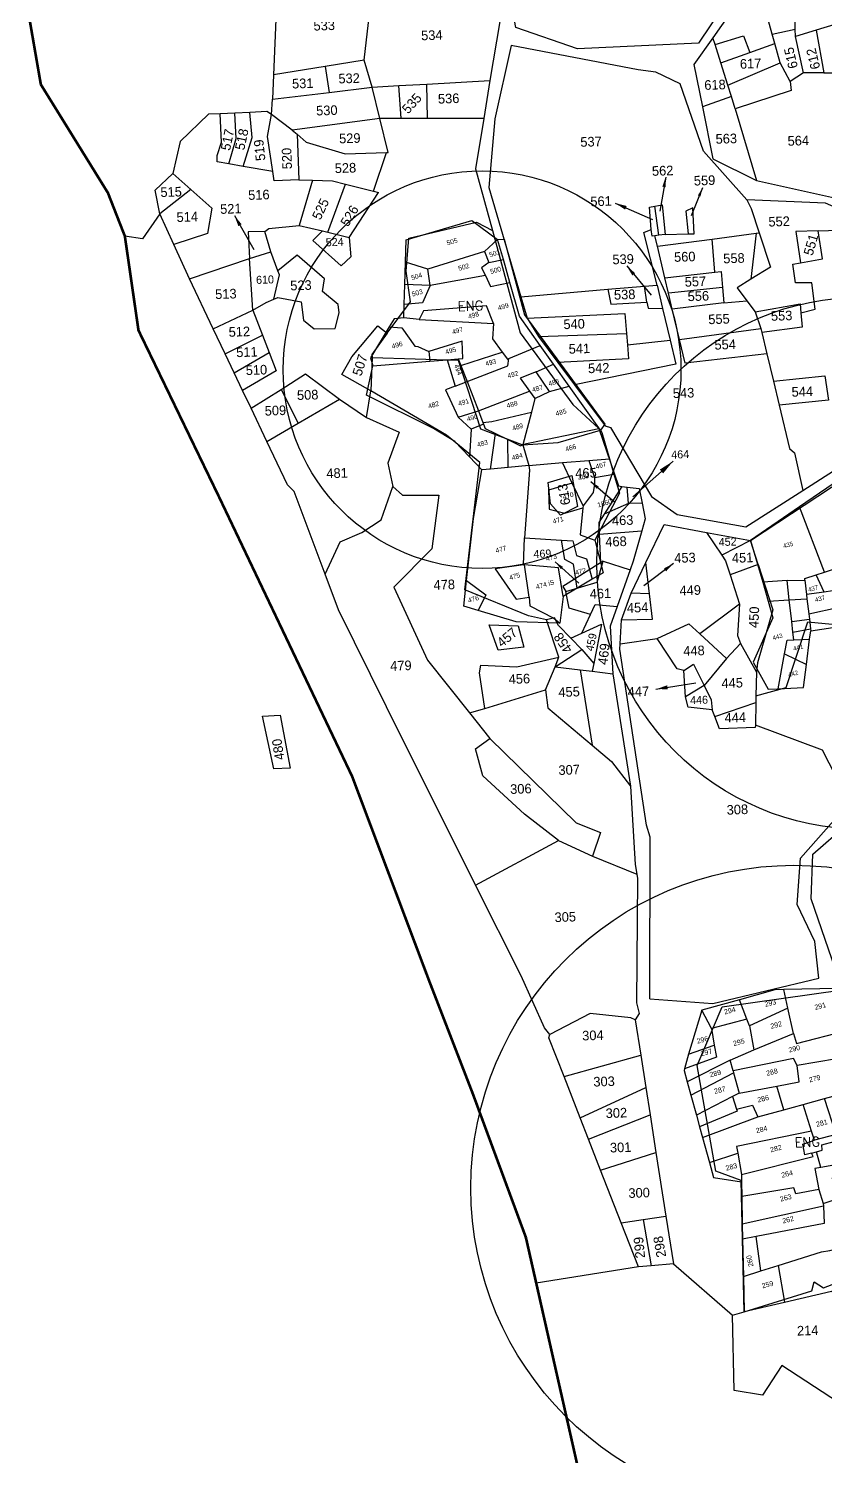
# Model space of a CAD drawing. Header units: metres. Extents: x 261324 to 273196, y 2168580 to 2176145.
# Drawn here: x 261534 to 262141, y 2170232 to 2171320 of the extents above; entities that cross this region are included whole.
import ezdxf

# ---------------------------------------------------------------- set-up
doc = ezdxf.new("R2010")
doc.units = ezdxf.units.M
for name, color, linetype in [('OFF', 1, 'Continuous'), ('POLY_PARCEL', 6, 'Continuous'), ('POLY_ROAD', 30, 'Continuous'), ('SYM_ARROW', 1, 'Continuous'), ('TEXT_MAPIN', 7, 'Continuous'), ('TEXT_PARCEL', 7, 'Continuous'), ('V_BOUND_LINE', 7, 'Continuous')]:
    doc.layers.add(name, color=color, linetype=linetype)
doc.styles.get("Standard").update_dxf_attribs({"font": 'simplex.shx'})
doc.styles.add('TEXT_MAP', font='KRDEV050.TTF', dxfattribs={"height": 1.8})
doc.dimstyles.get("Standard").update_dxf_attribs({"dimtxt": 0.18, "dimasz": 0.18, "dimexe": 0.18, "dimexo": 0.0625, "dimgap": 0.09, "dimtad": 0, "dimtih": 1, "dimtoh": 1, "dimdec": 4, "dimzin": 0, "dimdsep": 46, "dimtxsty": 'Standard', "dimcen": 0.09, "dimadec": 0, "dimazin": 0, "dimtfac": 1, "dimtdec": 4, "dimtofl": 0, "dimtmove": 0, "dimatfit": 3, "dimfxl": 1, "dimtolj": 1, "dimtzin": 0, "dimarcsym": 0})

# ---------------------------------------------------------------- blocks, each defined once
blk = doc.blocks.new('FH')
at = {"layer": 'OFF'}
blk.add_lwpolyline([(260924.16, 2171289.5), (260926.02, 2171289.5)], dxfattribs=at)
at = {"layer": 'POLY_PARCEL'}
for points in [[(260899.06, 2171348.58), (260890.52, 2171334.65)], [(260912.93, 2171348.89), (260899.06, 2171348.58)], [(260900.68, 2171341.46), (260899.06, 2171348.58)], [(260929.14, 2171348.45), (260925.97, 2171349.19), (260912.93, 2171348.89)], [(260913.79, 2171341.52), (260912.93, 2171348.89)], [(260928.92, 2171341.64), (260929.14, 2171348.45)], [(260946.78, 2171328.8), (260947.92, 2171344.05), (260929.14, 2171348.45)], [(260900.68, 2171341.46), (260900.17, 2171335.43)], [(260913.79, 2171341.52), (260900.68, 2171341.46)], [(260914.08, 2171338.99), (260913.79, 2171341.52)], [(260928.92, 2171341.64), (260914.08, 2171338.99)], [(260928.63, 2171332.45), (260928.92, 2171341.64)], [(260914.08, 2171338.99), (260913.5, 2171330.37)], [(260900.17, 2171335.43), (260899.9, 2171331.1), (260887.87, 2171329.88)], [(260890.52, 2171334.65), (260887.87, 2171329.88)], [(260890.52, 2171334.65), (260900.17, 2171335.43)], [(260913.5, 2171330.37), (260928.63, 2171332.45)], [(260928.63, 2171332.45), (260928.77, 2171328.74), (260946.78, 2171328.8)], [(260887.87, 2171329.88), (260887.52, 2171329.4), (260887.59, 2171325.21)], [(260904.39, 2171328.89), (260887.59, 2171325.21)], [(260904.39, 2171328.89), (260913.5, 2171330.37)], [(260904.41, 2171324.96), (260904.39, 2171328.89)], [(260946.31, 2171322.51), (260946.78, 2171328.8)], [(260887.59, 2171325.21), (260887.67, 2171320.26)], [(260887.67, 2171320.26), (260904.43, 2171324.19)], [(260904.41, 2171324.96), (260904.43, 2171324.19)], [(260926.99, 2171321.1), (260926.34, 2171323.81), (260904.41, 2171324.96)], [(260904.43, 2171324.19), (260904.51, 2171316.63)], [(260918.14, 2171315.81), (260926.27, 2171315.31), (260926.99, 2171321.1)], [(260941.17, 2171319.92), (260926.99, 2171321.1)], [(260946.31, 2171322.51), (260941.17, 2171319.92)], [(260958.19, 2171313.03), (260953.1, 2171323.3), (260946.31, 2171322.51)], [(260887.67, 2171320.26), (260887.8, 2171312.89)], [(260901.95, 2171316.06), (260887.8, 2171312.89)], [(260904.51, 2171316.63), (260901.95, 2171316.06)], [(260901.95, 2171316.06), (260902.21, 2171311.43)], [(260904.51, 2171316.63), (260918.14, 2171315.81)], [(260918.44, 2171307.01), (260918.14, 2171315.81)], [(260941.56, 2171311.33), (260941.17, 2171319.92)], [(260887.8, 2171312.89), (260887.88, 2171308.53)], [(260902.21, 2171311.43), (260902.25, 2171310.6), (260887.88, 2171308.53)], [(260902.21, 2171311.43), (260908.07, 2171311.3), (260908.87, 2171306.79)], [(260941.56, 2171311.33), (260958.19, 2171313.03)], [(260941.75, 2171307.35), (260941.56, 2171311.33)], [(260959.89, 2171308.06), (260959.64, 2171310.12), (260958.19, 2171313.03)], [(260887.88, 2171308.53), (260887.94, 2171304.6)], [(260887.94, 2171304.6), (260908.87, 2171306.79)], [(260908.87, 2171306.79), (260918.44, 2171307.01)], [(260918.44, 2171307.01), (260925.66, 2171307.12)], [(260925.66, 2171307.12), (260933.53, 2171307.23)], [(260926.14, 2171297.11), (260925.66, 2171307.12)], [(260933.53, 2171307.23), (260941.75, 2171307.35)], [(260934.38, 2171293.8), (260933.53, 2171307.23)], [(260941.75, 2171307.35), (260950.61, 2171306.78), (260959.89, 2171308.06)], [(260942.21, 2171301.12), (260941.75, 2171307.35)], [(260960.61, 2171302.2), (260959.89, 2171308.06)], [(260887.94, 2171304.6), (260888.1, 2171295.35)], [(260942.21, 2171301.12), (260960.61, 2171302.2)], [(260942.75, 2171293.83), (260942.21, 2171301.12)], [(260961.23, 2171297.2), (260960.61, 2171302.2)], [(260888.1, 2171295.35), (260898.7, 2171296.13)], [(260888.1, 2171295.35), (260888.2, 2171289.8), (260897.42, 2171285.87)], [(260898.7, 2171296.13), (260898.07, 2171288.35)], [(260926.14, 2171297.11), (260898.9, 2171298.53), (260898.7, 2171296.13)], [(260926.31, 2171293.78), (260926.14, 2171297.11)], [(260961.23, 2171297.2), (260951.25, 2171297.07), (260951.18, 2171293.9), (260942.75, 2171293.83)], [(260954.74, 2171292.44), (260961.37, 2171296.04)], [(260961.37, 2171296.04), (260961.23, 2171297.2)], [(260962.86, 2171290.11), (260962.1, 2171290.09), (260961.37, 2171296.04)], [(260924.16, 2171289.5), (260921.66, 2171289.57), (260921.95, 2171293.42), (260926.31, 2171293.78)], [(260926.02, 2171289.5), (260928.17, 2171289.64), (260928.45, 2171291.5), (260933.08, 2171291.59)], [(260934.38, 2171293.8), (260926.31, 2171293.78)], [(260933.08, 2171291.59), (260950.61, 2171292.28)], [(260933.46, 2171283.2), (260933.08, 2171291.59)], [(260942.75, 2171293.83), (260934.38, 2171293.8)], [(260944.72, 2171280.45), (260951.53, 2171281.37), (260950.61, 2171292.28)], [(260950.61, 2171292.28), (260954.74, 2171292.44)], [(260954.74, 2171292.44), (260955.85, 2171281.91)], [(260977.28, 2171290.52), (260962.86, 2171290.11)], [(260965.71, 2171282.84), (260962.86, 2171290.11)], [(260977.27, 2171259.94), (260983.87, 2171259.98), (260979.55, 2171290.59), (260977.28, 2171290.52)], [(260977.27, 2171259.94), (260977.28, 2171290.52)], [(260897.42, 2171285.87), (260896.21, 2171280.72)], [(260898.07, 2171288.35), (260897.42, 2171285.87)], [(260898.07, 2171288.35), (260924.38, 2171288.21), (260924.16, 2171289.5)], [(260926.16, 2171283.8), (260926.02, 2171289.5)], [(260896.21, 2171280.72), (260893.99, 2171271.29)], [(260923.51, 2171276.36), (260915.11, 2171276.91), (260914.97, 2171279.12), (260896.21, 2171280.72)], [(260926.16, 2171283.8), (260923.97, 2171283.98), (260923.51, 2171276.36)], [(260933.46, 2171283.2), (260926.16, 2171283.8)], [(260933.97, 2171271.83), (260933.46, 2171283.2)], [(260944.72, 2171280.45), (260944.77, 2171282.27), (260933.46, 2171283.2)], [(260944.54, 2171274.45), (260944.72, 2171280.45)], [(260955.85, 2171281.91), (260965.71, 2171282.84)], [(260956.05, 2171275.68), (260955.85, 2171281.91)], [(260965.71, 2171282.84), (260966.03, 2171276.75)], [(260923.51, 2171276.36), (260923.76, 2171271.13)], [(260944.54, 2171274.45), (260956.05, 2171275.68)], [(260956.05, 2171275.68), (260966.03, 2171276.75)], [(260966.03, 2171276.75), (260966.39, 2171269.63)], [(260893.99, 2171271.29), (260892.74, 2171265.94)], [(260893.99, 2171271.29), (260923.58, 2171270.27)], [(260923.58, 2171270.27), (260922.29, 2171264.16), (260897.63, 2171265.66)], [(260923.76, 2171271.13), (260923.58, 2171270.27)], [(260923.76, 2171271.13), (260933.97, 2171271.83)], [(260933.97, 2171271.83), (260944.49, 2171272.55)], [(260952.85, 2171266.77), (260944.41, 2171264.91), (260944.49, 2171272.55)], [(260944.49, 2171272.55), (260944.54, 2171274.45)], [(260892.74, 2171265.94), (260889.72, 2171253.06)], [(260897.63, 2171265.66), (260892.74, 2171265.94)], [(260896.22, 2171253.41), (260897.63, 2171265.66)], [(260952.85, 2171266.77), (260966.39, 2171269.63)], [(260956.59, 2171246.98), (260952.85, 2171266.77)], [(260966.39, 2171269.63), (260966.89, 2171259.88)], [(260956.59, 2171246.98), (260966.89, 2171259.88)], [(260966.89, 2171259.88), (260977.27, 2171259.94)], [(260902.69, 2171253.76), (260918.9, 2171254.63), (260921.86, 2171254.31), (260945.59, 2171254.45), (260949.48, 2171240.46)], [(260889.72, 2171253.06), (260886.84, 2171240.81), (260901.63, 2171240.51)], [(260889.72, 2171253.06), (260896.22, 2171253.41)], [(260896.22, 2171253.41), (260902.69, 2171253.76)], [(260902.69, 2171253.76), (260901.63, 2171240.51)], [(260949.48, 2171240.46), (260952.13, 2171241.41), (260956.59, 2171246.98)], [(260901.63, 2171240.51), (260918.79, 2171240.17), (260922.51, 2171233.38), (260938.84, 2171236.63), (260949.48, 2171240.46)]]:
    blk.add_lwpolyline(points, dxfattribs=at)
at = {"layer": 'TEXT_PARCEL', "style": 'TEXT_MAP'}
for s, p in [('294', (260906.57, 2171345.09)), ('293', (260921.24, 2171344.12)), ('296', (260894.54, 2171337.46)), ('292', (260921.31, 2171336.04)), ('291', (260938.17, 2171338.65)), ('297', (260894.78, 2171332.79)), ('295', (260906.87, 2171333.41)), ('289', (260895.97, 2171324.71)), ('290', (260925.45, 2171326.23)), ('288', (260915.65, 2171320.16)), ('287', (260896.08, 2171318.58)), ('279', (260929.82, 2171314.1)), ('278', (260948.67, 2171317.35)), ('286', (260910.23, 2171311.74)), ('277', (260950.65, 2171309.92)), ('276', (260951.13, 2171304.62)), ('284', (260906.97, 2171301.27)), ('280', (260936.24, 2171300.69)), ('282', (260910.21, 2171293.4)), ('281', (260928.33, 2171298.13)), ('275', (260951.78, 2171298.04)), ('273', (260953.36, 2171294.59)), ('283', (260893.23, 2171291.04)), ('264', (260911.81, 2171283.64)), ('282', (260942.21, 2171286.4)), ('271', (260956.77, 2171285.96)), ('270', (260960.92, 2171279.28)), ('263', (260909.23, 2171275.52)), ('281', (260928.65, 2171277.59)), ('280', (260939.17, 2171277.55)), ('269', (260948.74, 2171277.87)), ('256', (260971.69, 2171275.3)), ('268', (260955.4, 2171270.87)), ('262', (260908.1, 2171267.75)), ('257', (260960.06, 2171258.38)), ('261', (260925.68, 2171256.61)), ('259', (260895.25, 2171247.18)), ('258', (260925.19, 2171244.07))]:
    blk.add_text(s, height=1.8, dxfattribs=at).set_placement(p)
for s, rotation, p in [('255 iS', 85.912, (260980.67, 2171267.64)), ('260', 88.4079, (260894.14, 2171255.68))]:
    blk.add_text(s, height=1.8, rotation=rotation, dxfattribs=at).set_placement(p)
blk = doc.blocks.new('SGD')
at = {"layer": 'POLY_PARCEL'}
for points in [[(260990.22, 2171191.47), (260989.26, 2171199.45), (260983.77, 2171217.15), (260983.18, 2171230.01), (260971.46, 2171231.8), (260962.53, 2171229.42)], [(260962.53, 2171229.42), (260952.32, 2171226.69), (260943.73, 2171223.69)], [(260962.53, 2171229.42), (260971.75, 2171190.09), (260972.43, 2171189.65)], [(260943.73, 2171223.69), (260921.73, 2171216)], [(260948.14, 2171186.71), (260943.73, 2171223.69)], [(260921.73, 2171216), (260899.1, 2171208.1), (260899.36, 2171190.44)], [(260924.62, 2171187.81), (260921.73, 2171216)], [(260909.09, 2171188.52), (260899.36, 2171190.44)], [(260899.36, 2171190.44), (260899.47, 2171182.49)], [(260972.43, 2171189.65), (260990.22, 2171191.47)], [(260990.6, 2171188.38), (260990.22, 2171191.47)], [(260907.87, 2171180.7), (260909.09, 2171188.52)], [(260909.09, 2171188.52), (260916.04, 2171186.78)], [(260916.04, 2171186.78), (260915.15, 2171180.96)], [(260916.04, 2171186.78), (260916.2, 2171187.45), (260921.01, 2171187.66)], [(260921.01, 2171187.66), (260924.62, 2171187.81)], [(260922.27, 2171180.02), (260921.01, 2171187.66)], [(260924.62, 2171187.81), (260928.82, 2171187.98), (260933.22, 2171187.69)], [(260928.38, 2171174.68), (260933.26, 2171172.28), (260933.22, 2171187.69)], [(260933.22, 2171187.69), (260948.14, 2171186.71)], [(260953.85, 2171186.33), (260949.3, 2171163.64), (260946.32, 2171164.44), (260942.29, 2171167.48), (260938.32, 2171156.58)], [(260948.14, 2171186.71), (260953.85, 2171186.33)], [(260953.85, 2171186.33), (260966.22, 2171185.52)], [(260959.14, 2171150.61), (260962.52, 2171158.91), (260966.93, 2171158.48), (260966.22, 2171185.52)], [(260966.22, 2171185.52), (260972.52, 2171185.1)], [(260972.52, 2171185.1), (260972.43, 2171189.65)], [(260986.46, 2171188.29), (260983.67, 2171188.47), (260972.52, 2171184.61)], [(260972.52, 2171185.1), (260972.52, 2171184.61)], [(260972.52, 2171184.61), (260972.52, 2171182.34)], [(260985.15, 2171181.05), (260986.46, 2171188.29)], [(260986.46, 2171188.29), (260990.6, 2171188.38)], [(260990.6, 2171162.27), (260992.67, 2171171.19), (260990.6, 2171188.38)], [(260899.47, 2171182.49), (260899.57, 2171175.47), (260887.07, 2171160.13)], [(260899.47, 2171182.49), (260907.87, 2171180.7)], [(260906.51, 2171171.96), (260907.87, 2171180.7)], [(260907.87, 2171180.7), (260914.88, 2171179.2)], [(260914.88, 2171179.2), (260913.96, 2171173.14)], [(260915.15, 2171180.96), (260914.88, 2171179.2)], [(260922.27, 2171180.02), (260915.15, 2171180.96)], [(260928.38, 2171174.68), (260926.77, 2171175.73), (260925.71, 2171179.58), (260922.27, 2171180.02)], [(260972.52, 2171182.34), (260985.15, 2171181.05)], [(260972.52, 2171182.34), (260972.53, 2171174.87)], [(260983.85, 2171173.83), (260985.15, 2171181.05)], [(260913.96, 2171173.14), (260913.63, 2171170.96)], [(260913.96, 2171173.14), (260926.55, 2171172.54), (260928.38, 2171174.68)], [(260972.53, 2171174.87), (260983.85, 2171173.83)], [(260972.53, 2171174.87), (260972.54, 2171168.8)], [(260972.54, 2171168.8), (260982.84, 2171168.24), (260983.85, 2171173.83)], [(260905.36, 2171164.56), (260905.86, 2171167.75)], [(260905.86, 2171167.75), (260906.51, 2171171.96)], [(260905.86, 2171167.75), (260913.05, 2171167.14)], [(260906.51, 2171171.96), (260913.63, 2171170.96)], [(260913.05, 2171167.14), (260912.94, 2171166.37)], [(260913.63, 2171170.96), (260913.05, 2171167.14)], [(260972.54, 2171168.8), (260972.54, 2171163.9), (260990.6, 2171162.27)], [(260900.25, 2171160.1), (260902.7, 2171165.15), (260905.36, 2171164.56)], [(260905.36, 2171164.56), (260911.62, 2171163.19)], [(260907.63, 2171153.54), (260911.62, 2171163.19)], [(260911.62, 2171163.19), (260912.94, 2171166.37)], [(260912.94, 2171166.37), (260926.42, 2171164.78), (260938.32, 2171156.58)], [(260988.09, 2171156.67), (260989.66, 2171158.21), (260990.6, 2171162.27)], [(260887.07, 2171160.13), (260890.03, 2171147.98), (260893.96, 2171147.13)], [(260893.96, 2171147.13), (260900.25, 2171160.1)], [(260900.25, 2171160.1), (260907.63, 2171153.54)], [(260938.32, 2171156.58), (260940.02, 2171155.42), (260959.14, 2171150.61)], [(260988.09, 2171156.67), (260976.23, 2171158.42), (260972.99, 2171147.13)], [(260972.99, 2171147.13), (260977.26, 2171146.06), (260988.09, 2171156.67)], [(260893.96, 2171147.13), (260904.09, 2171144.95), (260907.63, 2171153.54)], [(260959.14, 2171150.61), (260972.99, 2171147.13)]]:
    blk.add_lwpolyline(points, dxfattribs=at)
at = {"layer": 'TEXT_PARCEL', "style": 'TEXT_MAP'}
for s, p in [('434', (260934.37, 2171205.31)), ('431', (260956.68, 2171207.4)), ('425', (260976.3, 2171210.86)), ('435', (260911.21, 2171201.48)), ('426', (260977.48, 2171188.06)), ('427', (260979.43, 2171184.79)), ('437', (260916.33, 2171181.73)), ('437', (260917.91, 2171176.99)), ('436', (260927.74, 2171180.18)), ('429', (260977.99, 2171171.58)), ('443', (260897.24, 2171166.63)), ('433', (260933.69, 2171168.23)), ('432', (260958.47, 2171168.58)), ('428', (260984.51, 2171167.71)), ('441', (260904.2, 2171160.24)), ('1868', (260968.27, 2171158.89)), ('442', (260899.39, 2171150.49)), ('430', (260979.04, 2171152.28))]:
    blk.add_text(s, height=1.8, dxfattribs=at).set_placement(p)
blk = doc.blocks.new('TGNHJZ')
at = {"layer": 'OFF'}
for points in [[(261003.04, 2171122.31), (261005.46, 2171121.69)], [(261022.25, 2171044.55), (261019.95, 2171042.87)]]:
    blk.add_lwpolyline(points, dxfattribs=at)
at = {"layer": 'POLY_PARCEL'}
for points in [[(260967.49, 2171123.82), (260970.04, 2171131.68), (260995.77, 2171131.79), (261003.04, 2171122.31)], [(260964.89, 2171115.79), (260967.49, 2171123.82)], [(260974.85, 2171118.82), (260967.49, 2171123.82)], [(261003.04, 2171122.31), (260997.07, 2171119.35)], [(260973.94, 2171112.83), (260974.85, 2171118.82)], [(260997.07, 2171119.35), (260974.85, 2171118.82)], [(260997.07, 2171119.35), (260997.45, 2171114.9)], [(260962.56, 2171108.61), (260964.89, 2171115.79)], [(260973.94, 2171112.83), (260969.35, 2171107.36), (260962.56, 2171108.61)], [(260973.94, 2171112.83), (260964.89, 2171115.79)], [(260994.85, 2171110.62), (260973.94, 2171112.83)], [(260997.45, 2171114.9), (260994.32, 2171113.79), (260994.85, 2171110.62)], [(260997.45, 2171114.9), (261002.97, 2171114.43)], [(260961.02, 2171103.86), (260962.56, 2171108.61)], [(260994.85, 2171110.62), (260995.6, 2171106.14), (261002.91, 2171105.51)], [(260954.9, 2171102.16), (260944.89, 2171092.99), (260944.92, 2171089.85)], [(260961.02, 2171103.86), (260957.51, 2171104.55), (260954.9, 2171102.16)], [(260954.9, 2171102.16), (260959.33, 2171100.48), (260962.03, 2171092.54), (260963.17, 2171092.13), (260966.6, 2171089.2)], [(260966.41, 2171101.75), (260961.02, 2171103.86)], [(260992.69, 2171092.5), (260992.1, 2171099.49), (260968.91, 2171104.33), (260966.41, 2171101.75)], [(260966.41, 2171101.75), (260992.69, 2171092.5)], [(260992.69, 2171092.5), (260990.74, 2171087.04), (260992.88, 2171081.29)], [(260970.1, 2171047.06), (260966.52, 2171054.02), (260960.19, 2171060.97), (260939.6, 2171079.99), (260944.92, 2171089.85)], [(260944.92, 2171089.85), (260965.92, 2171085.59)], [(260966.6, 2171089.2), (260965.92, 2171085.59)], [(260965.92, 2171085.59), (260972.24, 2171084.3)], [(260976.3, 2171083.48), (260978.02, 2171083.13), (260979.58, 2171089.41), (260966.6, 2171089.2)], [(260972.24, 2171084.3), (260972.44, 2171073.92)], [(260972.24, 2171084.3), (260976.3, 2171083.48)], [(260976.3, 2171083.48), (260976.54, 2171080.84)], [(260976.54, 2171080.84), (260992.88, 2171081.29)], [(260976.54, 2171080.84), (260977.19, 2171074.41)], [(260992.88, 2171081.29), (260994.02, 2171078.22), (260994.56, 2171078.28)], [(260994.56, 2171078.28), (261007.21, 2171079.68)], [(260972.44, 2171073.92), (260977.19, 2171074.41)], [(260977.19, 2171074.41), (260993.5, 2171075.71), (260994.56, 2171078.28)], [(260977.19, 2171074.41), (260978.13, 2171062.6)], [(260972.44, 2171073.92), (260968.48, 2171073.65), (260970.15, 2171062.44)], [(261003.04, 2171070.61), (260996.63, 2171069.99), (260998.61, 2171064.41)], [(261003.04, 2171070.61), (261010.01, 2171071.6)], [(261005.69, 2171062.18), (261003.04, 2171070.61)], [(260978.13, 2171062.6), (260998.61, 2171064.41)], [(260998.61, 2171064.41), (260999.76, 2171061.17)], [(260970.15, 2171062.44), (260978.13, 2171062.6)], [(260973.57, 2171056.78), (260970.15, 2171062.44)], [(260978.13, 2171062.6), (260978.54, 2171057.98)], [(260999.76, 2171061.17), (260997.07, 2171056.66)], [(260999.76, 2171061.17), (261005.69, 2171062.18)], [(261005.69, 2171062.18), (261013.32, 2171062.03)], [(260973.57, 2171056.78), (260970.1, 2171047.06)], [(260978.59, 2171057.37), (260973.57, 2171056.78)], [(260978.54, 2171057.98), (260981.84, 2171057.46), (260997.07, 2171056.66)], [(260978.54, 2171057.98), (260978.59, 2171057.37)], [(260978.59, 2171057.37), (260978.75, 2171055.6), (260981.9, 2171052.71)], [(260997.07, 2171056.66), (260990.58, 2171045.76)], [(260976.36, 2171040.43), (260981.9, 2171052.71)], [(260981.9, 2171052.71), (260985.72, 2171049.21)], [(260982.97, 2171039.18), (260985.72, 2171049.21)], [(260985.72, 2171049.21), (260989.57, 2171045.67), (260990.58, 2171045.76)], [(260973.19, 2171041.02), (260970.1, 2171047.06)], [(260990.58, 2171045.76), (260990.53, 2171037.76)], [(260990.58, 2171045.76), (261003.55, 2171042.95), (261019.95, 2171042.87)], [(261019.95, 2171042.87), (261020.26, 2171041.96), (261020.21, 2171031.71)], [(260956.12, 2171002.82), (260965.05, 2171024.41), (260973.19, 2171041.02)], [(260976.36, 2171040.43), (260973.19, 2171041.02)], [(260982.97, 2171039.18), (260976.36, 2171040.43)], [(260990.53, 2171037.76), (260990.35, 2171036), (260981.39, 2171012.16)], [(260990.53, 2171037.76), (260982.97, 2171039.18)], [(260990.53, 2171037.76), (261002.96, 2171035.23)], [(261004.31, 2171026.83), (261002.96, 2171035.23)], [(261002.96, 2171035.23), (261012.71, 2171033.24)], [(261012.71, 2171033.24), (261020.21, 2171031.71)], [(261012.71, 2171033.24), (261012.92, 2171026.54)], [(261020.21, 2171031.71), (261020.18, 2171025.65)], [(261004.31, 2171026.83), (260995.02, 2171026.77), (260993.31, 2171019.92), (260998.45, 2171016.76), (261005.54, 2171016.76)], [(261005.82, 2171017.48), (261004.31, 2171026.83)], [(261012.92, 2171026.54), (261012.26, 2171024.12), (261010.81, 2171021.22), (261005.82, 2171017.48)], [(261012.92, 2171026.54), (261020.18, 2171025.65)], [(261020.18, 2171025.65), (261020.3, 2171018.2), (261006.51, 2171003.96)], [(261005.54, 2171016.76), (261001.8, 2171007.34), (261006.51, 2171003.96)], [(261005.82, 2171017.48), (261005.54, 2171016.76)], [(260978.2, 2171002.51), (260981.39, 2171012.16)], [(260981.39, 2171012.16), (260994.54, 2171007.39)], [(260995.1, 2170988.52), (260996.24, 2170997.53), (260993.65, 2171000.08), (260994.54, 2171007.39)], [(260994.54, 2171007.39), (260998.45, 2171005.97), (260998.21, 2171000.34), (261001.54, 2170998.05), (261001.35, 2170990.15)], [(260952.43, 2170993.86), (260956.12, 2171002.82)], [(260956.12, 2171002.82), (260961.62, 2170995.67), (260957.16, 2170990.81)], [(260978.2, 2171002.51), (260967.61, 2171004.1), (260971.99, 2170990.89), (260976.88, 2170990.27)], [(260976.88, 2170990.27), (260978.56, 2171002.44)], [(260978.56, 2171002.44), (260978.2, 2171002.51)], [(260989.22, 2170986.99), (260990.53, 2170997.74), (260978.56, 2171002.44)], [(261006.51, 2171003.96), (261006.01, 2170991.36), (261001.35, 2170990.15)], [(260957.16, 2170990.81), (260952.43, 2170993.86)], [(260985.26, 2170977.76), (260969.61, 2170982.78), (260957.16, 2170990.81)], [(260976.88, 2170990.27), (260976.25, 2170987.11), (260983.5, 2170980.13), (260985.26, 2170977.76)], [(261001.35, 2170990.15), (260995.1, 2170988.52)], [(260989.22, 2170986.99), (260985.26, 2170977.76)], [(260995.1, 2170988.52), (260989.22, 2170986.99)]]:
    blk.add_lwpolyline(points, dxfattribs=at)
at = {"layer": 'POLY_ROAD'}
for points in [[(261002.97, 2171114.43), (261003.04, 2171122.31)], [(261005.46, 2171121.69), (261004.83, 2171092.31), (261022.25, 2171044.55)], [(261002.91, 2171105.51), (261002.97, 2171114.43)], [(261007.21, 2171079.68), (261002.8, 2171092.43), (261002.91, 2171105.51)], [(261010.01, 2171071.6), (261007.21, 2171079.68)], [(261013.32, 2171062.03), (261010.01, 2171071.6)], [(261019.95, 2171042.87), (261013.32, 2171062.03)]]:
    blk.add_lwpolyline(points, dxfattribs=at)
at = {"layer": 'TEXT_PARCEL', "style": 'TEXT_MAP'}
for s, p in [('505', (260984.35, 2171125.35)), ('504', (260967.97, 2171116.58)), ('501', (260998.41, 2171116.69)), ('503', (260966.44, 2171110.6)), ('502', (260985.86, 2171115.01)), ('500', (260997, 2171110.52)), ('496', (260953.74, 2171093.93)), ('498', (260984.34, 2171096.67)), ('499', (260995.92, 2171096.63)), ('497', (260976.94, 2171092.77)), ('495', (260972.43, 2171086.29)), ('493', (260985.59, 2171077.87)), ('482', (260960.59, 2171068.59)), ('492', (260992.28, 2171071.2)), ('491', (260971.65, 2171066.4)), ('487', (260999.65, 2171063.62)), ('486', (261006.18, 2171064.1)), ('490', (260973.17, 2171059.92)), ('488', (260988.85, 2171060.56)), ('489', (260988.52, 2171051.86)), ('485', (261005.62, 2171052.59)), ('483', (260974.13, 2171049.59)), ('484', (260985.26, 2171041.24)), ('466', (261005.39, 2171038.78)), ('469', (261006.92, 2171026.98)), ('467', (261014.45, 2171029.33)), ('470', (260999.45, 2171021.82)), ('471', (260993.3, 2171014.1)), ('1860', (261011.11, 2171015.32)), ('477', (260969.69, 2171009.59)), ('475', (260971.8, 2170998.44)), ('473', (260986.94, 2171001.37)), ('476', (260954.55, 2170994.58)), ('474 iS', (260980.41, 2170992.33)), ('472', (260996.01, 2170993.31))]:
    blk.add_text(s, height=1.8, dxfattribs=at).set_placement(p)
blk.add_text('494', height=1.8, rotation=274.7665, dxfattribs=at).set_placement((260974.14, 2171081.58))
blk = doc.blocks.new('TEXTARROW')
blk.add_leader([(0, 0), (8.64, 0)], dimstyle='Standard', override={"dimtxt": 2.5, "dimasz": 2.5, "dimexe": 1.25, "dimexo": 0.625, "dimgap": 0.625, "dimtad": 1, "dimtih": 0, "dimtoh": 0, "dimzin": 8, "dimcen": 2.5, "dimtofl": 1})
blk = doc.blocks.new('SD')
at = {"layer": 'OFF'}
for points in [[(261901.8, 2165738.3), (261904.7, 2165745.7)], [(261966.5, 2165269.4), (261886.8, 2165256.7)], [(261993.9, 2165271.8), (262039.9, 2165231.7)]]:
    blk.add_lwpolyline(points, dxfattribs=at)
at = {"layer": 'POLY_PARCEL'}
for points in [[(261753.2, 2166212.1), (261758.2, 2166255), (261754.5, 2166279.1)], [(262071.6, 2166232.2), (262059.1, 2166277.8)], [(261685.5, 2166275.2), (261682.4, 2166200.8)], [(262089.5, 2166236), (262089.6, 2166246.7)], [(262071.6, 2166232.2), (262089.5, 2166236)], [(262089.7, 2166230.5), (262089.5, 2166236)], [(262105.9, 2166235.4), (262089.7, 2166230.5)], [(262129.1, 2166242.3), (262105.9, 2166235.4)], [(262105.9, 2166235.4), (262111.8, 2166202)], [(262027, 2166224.1), (262025.3, 2166229.4)], [(262027, 2166224.1), (262049.3, 2166231), (262054.1, 2166218)], [(262031.4, 2166209.9), (262027, 2166224.1)], [(262054.1, 2166218), (262073.6, 2166225)], [(262073.6, 2166225), (262071.6, 2166232.2)], [(262077.7, 2166209.8), (262073.6, 2166225)], [(262095.9, 2166201.9), (262089.7, 2166230.5)], [(261753.2, 2166212.1), (261722.6, 2166207.2)], [(261759.4, 2166191.1), (261753.2, 2166212.1)], [(262031.4, 2166209.9), (262054.1, 2166218)], [(261682.4, 2166200.8), (261681.6, 2166181.7)], [(261722.6, 2166207.2), (261682.4, 2166200.8)], [(261722.6, 2166207.2), (261725.7, 2166187)], [(262036.9, 2166192.3), (262031.4, 2166209.9)], [(262036.9, 2166192.3), (262077.7, 2166209.8)], [(262085.5, 2166195.2), (262077.7, 2166209.8)], [(262095.9, 2166201.9), (262085.5, 2166195.2)], [(262111.8, 2166202), (262095.9, 2166201.9)], [(262111.8, 2166202), (262141.6, 2166202)], [(261725.7, 2166187), (261759.4, 2166191.1)], [(261759.4, 2166191.1), (261780.2, 2166192.3)], [(261765.4, 2166166.5), (261759.4, 2166191.1)], [(261780.2, 2166192.3), (261802.1, 2166193.4)], [(261782, 2166166.5), (261780.2, 2166192.3)], [(261802.1, 2166193.4), (261851.3, 2166196.1)], [(261802.5, 2166166.5), (261802.1, 2166193.4)], [(262039.7, 2166183.5), (262036.9, 2166192.3)], [(262085.5, 2166195.2), (262086.5, 2166188.1), (262042.6, 2166174)], [(261680.7, 2166169.8), (261681.6, 2166181.7)], [(261681.6, 2166181.7), (261725.7, 2166187)], [(262039.7, 2166183.5), (262017.3, 2166175.6)], [(262042.6, 2166174), (262039.7, 2166183.5)], [(261640.7, 2166170.4), (261631.5, 2166170), (261609.3, 2166148.7), (261603.6, 2166123.8)], [(261647.4, 2166131.1), (261638.4, 2166132.7), (261638.3, 2166137.7), (261641.7, 2166148.2), (261640.7, 2166170.4)], [(261652, 2166170.9), (261640.7, 2166170.4)], [(261647.4, 2166131.1), (261653.1, 2166150.9), (261652, 2166170.9)], [(261663.8, 2166171.4), (261652, 2166170.9)], [(261658.6, 2166129.2), (261665.6, 2166151.8), (261663.8, 2166171.4)], [(261680.7, 2166169.8), (261677.2, 2166172), (261663.8, 2166171.4)], [(261681.7, 2166125.1), (261677.6, 2166152.6), (261680.7, 2166169.8)], [(261696.9, 2166157.6), (261680.7, 2166169.8)], [(261765.4, 2166166.5), (261696.9, 2166157.6)], [(261770.4, 2166140.1), (261771.7, 2166140.1), (261765.4, 2166166.5)], [(261782, 2166166.5), (261765.4, 2166166.5)], [(261802.5, 2166166.5), (261782, 2166166.5)], [(261846.5, 2166166.4), (261802.5, 2166166.5)], [(262042.6, 2166174), (262059.4, 2166117.9)], [(261696.9, 2166157.6), (261700.7, 2166154.3)], [(261700.7, 2166154.3), (261702.1, 2166118.8)], [(261700.7, 2166154.3), (261707.8, 2166148.1), (261738.3, 2166139), (261770.4, 2166140.1)], [(261760.3, 2166109.8), (261770.4, 2166140.1)], [(261593.6, 2166092.1), (261589.8, 2166110.7), (261603.6, 2166123.8)], [(261603.6, 2166123.8), (261617.6, 2166111.3)], [(261658.6, 2166129.2), (261647.4, 2166131.1)], [(261681.7, 2166125.1), (261658.6, 2166129.2)], [(261702.1, 2166118.8), (261682.8, 2166117.9), (261681.7, 2166125.1)], [(261617.6, 2166111.3), (261593.6, 2166092.1)], [(261617.6, 2166111.3), (261634, 2166096.5), (261630.8, 2166076.7), (261604.4, 2166068.3)], [(261702.1, 2166118.8), (261712.6, 2166118.5)], [(261712.6, 2166118.5), (261702.2, 2166083)], [(261712.6, 2166118.5), (261728.3, 2166118), (261738.5, 2166115.4)], [(261724.6, 2166077.8), (261738.5, 2166115.4)], [(261738.5, 2166115.4), (261760.3, 2166109.8)], [(261741.4, 2166073.5), (261764.1, 2166108.8)], [(261760.3, 2166109.8), (261764.1, 2166108.8)], [(261979.8, 2166098), (261985.7, 2166099.1), (261988, 2166075.7)], [(262051.6, 2166102.9), (262055, 2166096), (262061.3, 2166077.1)], [(261977, 2166079.6), (261975.7, 2166097.2), (261979.8, 2166098)], [(261983.1, 2166075.2), (261979.8, 2166098)], [(261675.4, 2166078.4), (261662.4, 2166078), (261663.6, 2166057.2)], [(261675.4, 2166078.4), (261678.6, 2166080.6), (261702.2, 2166083)], [(261680.2, 2166062.5), (261675.4, 2166078.4)], [(261702.2, 2166083), (261720.6, 2166078.8)], [(261741.4, 2166073.5), (261742.6, 2166058.5), (261735, 2166051.6), (261712.9, 2166071.2), (261720.6, 2166078.8)], [(261720.6, 2166078.8), (261724.6, 2166077.8)], [(261724.6, 2166077.8), (261741.4, 2166073.5)], [(261770.8, 2165999), (261789.1, 2166023.4), (261785.7, 2166047.2), (261787.9, 2166073), (261840.6, 2166085.4), (261853.2, 2166078.9)], [(261981.6, 2166036.3), (261971.2, 2166077.3), (261977, 2166079.6)], [(261980, 2166074.8), (261977.7, 2166074.6), (261977, 2166079.6)], [(262024.7, 2166072.2), (262059.1, 2166076.8)], [(262061.3, 2166077.1), (262070.2, 2166050.3), (262054.9, 2166040.9)], [(262059.1, 2166076.8), (262054.9, 2166040.9)], [(262059.1, 2166076.8), (262061.3, 2166077.1)], [(262107.5, 2166078.6), (262089.9, 2166078), (262093.6, 2166053.6)], [(262093.6, 2166053.6), (262110.7, 2166056.8), (262107.5, 2166078.6)], [(262107.5, 2166078.6), (262131.3, 2166079.4)], [(261983.1, 2166075.2), (261980, 2166074.8)], [(261981.9, 2166066.6), (261980, 2166074.8)], [(261981.9, 2166066.6), (262024.7, 2166072.2)], [(261987.7, 2166041.9), (261981.9, 2166066.6)], [(261988, 2166075.7), (261983.1, 2166075.2)], [(261988, 2166075.7), (262005.9, 2166076.2)], [(262026.8, 2166046.3), (262024.7, 2166072.2)], [(261616.7, 2166041.3), (261663.6, 2166057.2)], [(261663.6, 2166057.2), (261680.2, 2166062.5)], [(261666.1, 2166016.8), (261663.6, 2166057.2)], [(261685.6, 2166047.6), (261680.2, 2166062.5)], [(261682.4, 2166025.5), (261685.6, 2166026.9), (261703.9, 2166023.3), (261705.6, 2166009.2), (261713.8, 2166002.4), (261730.3, 2166002.5), (261733.4, 2166014.8), (261732.7, 2166021.2), (261720.4, 2166031.4), (261721.9, 2166041.3), (261700.8, 2166059.9), (261685.6, 2166047.6)], [(261682.4, 2166025.5), (261686.9, 2166044.6), (261685.6, 2166047.6)], [(261987.7, 2166041.9), (262026.8, 2166046.3)], [(262026.8, 2166046.3), (262031.7, 2166046.8), (262032.7, 2166034.4)], [(262093.9, 2166014.6), (262104.9, 2166017.4), (262102.4, 2166038.1), (262089.8, 2166037.9), (262087.7, 2166052.5), (262093.6, 2166053.6)], [(261875.3, 2166027.1), (261943.2, 2166033)], [(261943.2, 2166033), (261971.8, 2166035.4)], [(261943.2, 2166033), (261945.5, 2166021.5), (261973.7, 2166022.9)], [(261971.8, 2166035.4), (261981.6, 2166036.3)], [(261973.7, 2166022.9), (261971.8, 2166035.4)], [(261981.6, 2166036.3), (261985.9, 2166017.9)], [(261990.5, 2166030), (261987.7, 2166041.9)], [(262032.7, 2166034.4), (261990.5, 2166030)], [(262032.7, 2166034.4), (262033.7, 2166022.3)], [(262054.9, 2166040.9), (262044.1, 2166034.2), (262051.8, 2166023.9)], [(261666.1, 2166016.8), (261676.5, 2166023), (261682.4, 2166025.5)], [(261973.7, 2166022.9), (261974.7, 2166018.2), (261985.9, 2166017.9)], [(261993.5, 2166017.4), (261990.5, 2166030)], [(262033.7, 2166022.3), (261993.5, 2166017.4)], [(262033.7, 2166022.3), (262051.8, 2166023.9)], [(262051.8, 2166023.9), (262058.2, 2166015.3)], [(262058.2, 2166015.3), (262093.3, 2166021.7), (262093.9, 2166014.6)], [(261635.1, 2166002.4), (261666.1, 2166016.8)], [(261666.1, 2166016.8), (261673.6, 2165997.5)], [(261880.1, 2166010.5), (261956.4, 2166014.1), (261957.7, 2165998.4)], [(261985.9, 2166017.9), (261991.8, 2165993.2)], [(261999, 2165993.9), (261993.5, 2166017.4)], [(262058.2, 2166015.3), (262062.6, 2166002.3)], [(262093.9, 2166014.6), (262094.8, 2166003.3), (262063.3, 2165999.2)], [(261758.1, 2165953.8), (261735.6, 2165966.6), (261743.2, 2165980.4), (261763.6, 2166004.7), (261770.8, 2165999)], [(261770.8, 2165999), (261758.9, 2165982.3), (261759.2, 2165980)], [(261889, 2165996.2), (261957.7, 2165998.4)], [(261957.7, 2165998.4), (261958.4, 2165989.6)], [(261999, 2165993.9), (262062.6, 2166002.3)], [(262062.6, 2166002.3), (262063.3, 2165999.2)], [(262063.3, 2165999.2), (262067.3, 2165982.6)], [(261644.4, 2165982.8), (261673.6, 2165997.5)], [(261673.6, 2165997.5), (261678.7, 2165983.9)], [(261958.4, 2165989.6), (261959.2, 2165978.7), (261904, 2165976)], [(261991.8, 2165993.2), (261996.2, 2165974.6), (261917, 2165958.5)], [(261958.4, 2165989.6), (261991.8, 2165993.2)], [(262067.3, 2165982.6), (262003.4, 2165975.2), (261999, 2165993.9)], [(261651.4, 2165968.1), (261678.7, 2165983.9)], [(261678.7, 2165983.9), (261684.3, 2165969.5), (261658, 2165954.3)], [(261759.2, 2165980), (261758.1, 2165953.8)], [(261759.2, 2165980), (261826.3, 2165977.7), (261843.7, 2165924.1), (261876, 2165911.9), (261936.1, 2165924.3)], [(262067.3, 2165982.6), (262072.4, 2165961.3)], [(261688.1, 2165954.9), (261707.1, 2165967.2), (261733.6, 2165947.4)], [(262072.4, 2165961.3), (262112.6, 2165965.4), (262115.5, 2165946.4)], [(261664.6, 2165940.4), (261688.1, 2165954.9)], [(261688.1, 2165954.9), (261701.4, 2165928.7)], [(261754.7, 2165933.1), (261758.1, 2165953.8)], [(261895.2, 2165774.9), (261881, 2165777.9), (261831.4, 2165798.3), (261843.2, 2165897.8), (261817.2, 2165919.2), (261758.1, 2165953.8)], [(262072.4, 2165961.3), (262076.9, 2165942.5)], [(261701.4, 2165928.7), (261733.6, 2165947.4)], [(261733.6, 2165947.4), (261754.7, 2165933.1)], [(262115.5, 2165946.4), (262076.9, 2165942.5)], [(261754.7, 2165933.1), (261780.3, 2165921.6), (261771.4, 2165897.3), (261775.2, 2165879.1)], [(262076.9, 2165942.5), (262085, 2165908.7), (262088.8, 2165905.1), (262095.4, 2165875.8)], [(261676.9, 2165914.4), (261701.4, 2165928.7)], [(261896.6, 2165882.2), (261915.1, 2165887.5), (261919.4, 2165863.4), (261906.2, 2165856.6), (261898.3, 2165865.5), (261896.6, 2165882.2)], [(261722.5, 2165810.6), (261734.1, 2165835.9), (261751.1, 2165843.3), (261766.1, 2165853.2), (261775.2, 2165879.1)], [(261775.2, 2165879.1), (261782.9, 2165872.4), (261811.2, 2165872.2), (261805.6, 2165830.5), (261776.1, 2165800.5), (261802.1, 2165743.4), (261834.9, 2165702.2)], [(261954.1, 2165879.1), (261940.1, 2165857.3)], [(261959.1, 2165865.7), (261958.2, 2165878.6)], [(261959.1, 2165865.7), (261940.1, 2165857.3)], [(261969.8, 2165865.9), (261959.1, 2165865.7)], [(261940.1, 2165857.3), (261936, 2165851), (261936.4, 2165841.7)], [(261936.4, 2165841.7), (261969.5, 2165844.4)], [(262020.2, 2165843.1), (262031.9, 2165825.3)], [(261936.4, 2165841.7), (261937.2, 2165819.3)], [(262054.5, 2165836.8), (262031.9, 2165825.3)], [(262060.5, 2165818), (262054.5, 2165836.8)], [(261910.3, 2165797.1), (261934.6, 2165804.3), (261939.5, 2165820.7)], [(261939.5, 2165820.7), (261937.2, 2165819.3)], [(261939.5, 2165820.7), (261960.4, 2165813.8)], [(262031.9, 2165825.3), (262034.8, 2165821), (262038.4, 2165810)], [(261937.2, 2165819.3), (261907.8, 2165800.8), (261910.3, 2165797.1)], [(261975.6, 2165795.1), (261972.8, 2165819.6)], [(262060.5, 2165818), (262038.4, 2165810)], [(262038.4, 2165810), (262045.9, 2165787)], [(262060.5, 2165818), (262071.9, 2165782.7), (262059.9, 2165741.1), (262058.9, 2165733.9)], [(261929.4, 2165779), (261912.9, 2165784), (261910.3, 2165797.1)], [(261929.4, 2165779), (261933.1, 2165786.8), (261950.3, 2165785.4)], [(261953.6, 2165774.9), (261977.8, 2165775.3), (261975.6, 2165795.1)], [(261975.6, 2165795.1), (261961.2, 2165795.6)], [(262045.9, 2165787), (262014.7, 2165764)], [(262045.9, 2165787), (262044.3, 2165762.6), (262046.6, 2165756.4)], [(261914.2, 2165760.6), (261904.5, 2165770.5), (261901.5, 2165776.5), (261895.2, 2165774.9)], [(261922.8, 2165764.5), (261929.4, 2165779)], [(261850.5, 2165771), (261872.9, 2165770.3), (261877.5, 2165753.5), (261857.5, 2165751.2), (261850.5, 2165771)], [(261904.7, 2165745.7), (261895.2, 2165774.9)], [(261914.2, 2165760.6), (261922.8, 2165764.5)], [(261922.8, 2165764.5), (261938, 2165771.6), (261932, 2165740.8)], [(261981.6, 2165760.3), (262006.2, 2165771.8), (262014.7, 2165764)], [(262058.5, 2165715.4), (262082.3, 2165721.8), (262099.2, 2165773.3), (262235.1, 2165760.1)], [(261922.8, 2165751.8), (261914.2, 2165760.6)], [(261952.6, 2165756), (261981.6, 2165760.3)], [(262002.3, 2165735.3), (261997.1, 2165736.6), (261981.6, 2165760.3)], [(262014.7, 2165764), (262035.7, 2165744.7)], [(262035.7, 2165744.7), (262046.6, 2165756.4)], [(262046.6, 2165756.4), (262058.9, 2165733.9)], [(261846.9, 2165705.8), (261842.8, 2165733.5), (261843.8, 2165739.4), (261871.9, 2165738.3), (261904.7, 2165745.7)], [(261901.8, 2165738.3), (261922.8, 2165751.8)], [(261922.8, 2165751.8), (261932, 2165740.8)], [(262035.7, 2165744.7), (262018.2, 2165723.6)], [(261894.4, 2165720.1), (261901.8, 2165738.3)], [(261901.8, 2165738.3), (261921.4, 2165735.9)], [(261921.4, 2165735.9), (261930.6, 2165676.9)], [(261921.4, 2165735.9), (261930.8, 2165734.7)], [(261932, 2165740.8), (261930.8, 2165734.7)], [(261930.8, 2165734.7), (261946.8, 2165732.7)], [(262002.3, 2165735.3), (262009.9, 2165740.3), (262018.2, 2165723.6)], [(262003.7, 2165714.6), (262002.3, 2165735.3)], [(262058.9, 2165733.9), (262058.5, 2165715.4)], [(261846.9, 2165705.8), (261894.4, 2165720.1)], [(261894.4, 2165720.1), (261896.1, 2165706.2), (261930.6, 2165676.9)], [(262018.2, 2165723.6), (262003.7, 2165714.6)], [(262018.2, 2165723.6), (262023.6, 2165712.3), (262024.3, 2165704.5)], [(262024.3, 2165704.5), (262005.6, 2165706.5), (262003.7, 2165714.6)], [(262026.4, 2165699.2), (262058.4, 2165710.3)], [(262058.4, 2165710.3), (262058.1, 2165692.5)], [(262058.5, 2165715.4), (262058.4, 2165710.3)], [(261673.4, 2165699.8), (261687.2, 2165700.7), (261694.9, 2165659.1), (261682.1, 2165658.7), (261673.4, 2165699.8)], [(261834.9, 2165702.2), (261846.9, 2165705.8)], [(261834.9, 2165702.2), (261850.8, 2165682.2)], [(262026.4, 2165699.2), (262024.3, 2165704.5)], [(262058.1, 2165692.5), (262058, 2165690.8), (262030.2, 2165689.6), (262026.4, 2165699.2)], [(262122.8, 2165620.1), (262120.8, 2165652.7), (262110.6, 2165672.9), (262058.1, 2165692.5)], [(261904.5, 2165602.5), (261877.9, 2165623), (261845.3, 2165653), (261839.6, 2165674.3), (261850.8, 2165682.2)], [(261850.8, 2165682.2), (261918.2, 2165616.4), (261937.3, 2165608.8), (261930.9, 2165590.2)], [(261930.6, 2165676.9), (261945.8, 2165664.1), (261960.6, 2165644.9)], [(261839.7, 2165567.8), (261904.5, 2165602.5)], [(261904.5, 2165602.5), (261930.9, 2165590.2)], [(261930.9, 2165590.2), (261965.4, 2165576.2)], [(261964.2, 2165462.3), (261960.8, 2165464.1), (261929.1, 2165467.3), (261897.6, 2165451.1)], [(261908.6, 2165418.3), (261968.5, 2165434.7)], [(261921.2, 2165385.8), (261972.4, 2165409.7)], [(261927.7, 2165369.2), (261975.8, 2165388.1)], [(261937, 2165345.1), (261980.3, 2165358.8)], [(261970.2, 2165306.4), (261988.1, 2165309)], [(261953.1, 2165303.9), (261970.2, 2165306.4)], [(261970.2, 2165306.4), (261976.6, 2165270.3)], [(262049, 2165234.4), (262101.9, 2165250.6), (262103.8, 2165257.7), (262111, 2165252.9), (262145.6, 2165266.3)], [(262122.6, 2165163.4), (262078.5, 2165192.3), (262063.4, 2165169.1), (262041.1, 2165172.9), (262039.9, 2165231.7)]]:
    blk.add_lwpolyline(points, dxfattribs=at)
blk.add_lwpolyline([(262005.9, 2166076.2), (262010.5, 2166076.3), (262009.6, 2166096.7), (262004, 2166094)], close=True, dxfattribs=at)
at = {"layer": 'POLY_ROAD'}
for points in [[(262052.1, 2166281.9), (262014, 2166225.3), (261919.6, 2166220.8), (261871.4, 2166237.6), (261845.3, 2166376.4)], [(262059.1, 2166277.8), (262025.3, 2166229.4)], [(261850.1, 2166274.5), (261858.9, 2166242.2), (261851.3, 2166196.1)], [(262051.6, 2166102.9), (262017.8, 2166140.9), (261999.8, 2166193.5), (261980.8, 2166202.7), (261966.9, 2166204.4), (261867.8, 2166223.6), (261855, 2166166.2), (261850.3, 2166112.7), (261875.3, 2166027.1)], [(262025.3, 2166229.4), (262010.3, 2166208.6), (262017.3, 2166175.6)], [(261851.3, 2166196.1), (261846.5, 2166166.4)], [(261846.5, 2166166.4), (261840, 2166127.2), (261853.2, 2166078.9)], [(262017.3, 2166175.6), (262025.2, 2166135), (262059.4, 2166117.9)], [(262059.4, 2166117.9), (262136.5, 2166100.8)], [(262131.6, 2166092.2), (262113.1, 2166100.1), (262051.6, 2166102.9)], [(261593.6, 2166092.1), (261579.9, 2166072.7), (261566.2, 2166074.8)], [(261604.4, 2166068.3), (261593.6, 2166092.1)], [(261853.2, 2166078.9), (261874.8, 2165999.2), (261915.8, 2165943), (261936.1, 2165924.3)], [(261616.7, 2166041.3), (261604.4, 2166068.3)], [(261635.1, 2166002.4), (261616.7, 2166041.3)], [(261875.3, 2166027.1), (261880.1, 2166010.5)], [(261880.1, 2166010.5), (261889, 2165996.2)], [(261644.4, 2165982.8), (261635.1, 2166002.4)], [(261889, 2165996.2), (261904, 2165976)], [(261651.4, 2165968.1), (261644.4, 2165982.8)], [(261658, 2165954.3), (261651.4, 2165968.1)], [(261904, 2165976), (261917, 2165958.5)], [(262095.4, 2165875.8), (262184.7, 2165933), (262185.6, 2165967.6)], [(261664.6, 2165940.4), (261658, 2165954.3)], [(261917, 2165958.5), (261940.9, 2165926.4), (261945.1, 2165925.2), (261977.2, 2165871.3), (261997.1, 2165857), (262050.7, 2165847.3)], [(261676.9, 2165914.4), (261664.6, 2165940.4)], [(261936.1, 2165924.3), (261951.4, 2165879.5), (261954.1, 2165879.1)], [(261722.5, 2165810.6), (261698.3, 2165875.3), (261693, 2165880.4), (261676.9, 2165914.4)], [(262054.5, 2165836.8), (262180.9, 2165920.1), (262201.9, 2165917.2), (262219.5, 2165878.7), (262231.2, 2165864.4), (262253.6, 2165811.3)], [(261954.1, 2165879.1), (261958.2, 2165878.6)], [(261958.2, 2165878.6), (261967.6, 2165877.4), (261969.8, 2165865.9)], [(262050.7, 2165847.3), (262095.4, 2165875.8)], [(261969.8, 2165865.9), (261972.1, 2165853.8), (261969.5, 2165844.4)], [(261969.5, 2165844.4), (261962.8, 2165820.6), (261960.4, 2165813.8)], [(261972.8, 2165819.6), (261987.1, 2165849.2), (262020.2, 2165843.1)], [(262020.2, 2165843.1), (262054.5, 2165836.8)], [(261839.7, 2165567.8), (261770.2, 2165707), (261732.9, 2165782.8), (261722.5, 2165810.6)], [(261960.4, 2165813.8), (261950.3, 2165785.4)], [(261961.2, 2165795.6), (261972.8, 2165819.6)], [(261953.6, 2165774.9), (261961.2, 2165795.6)], [(261950.3, 2165785.4), (261944.8, 2165770), (261946.8, 2165732.7)], [(261952.6, 2165756), (261953.6, 2165774.9)], [(261975.6, 2165478.7), (261976, 2165605.2), (261973.1, 2165614.4), (261952.4, 2165751.9), (261952.6, 2165756)], [(261946.8, 2165732.7), (261960.6, 2165644.9)], [(261960.6, 2165644.9), (261964.2, 2165583.7), (261965.4, 2165576.2)], [(262126, 2165485.7), (262101.6, 2165556.9), (262103, 2165591.8), (262129.3, 2165614.7), (262168.7, 2165632.3), (262224.2, 2165649.9), (262248.4, 2165616.2)], [(261975.6, 2165478.7), (262024.8, 2165475.2), (262107.6, 2165494.8), (262104.5, 2165523.4), (262090.6, 2165552.5), (262093.4, 2165588.7), (262119.4, 2165618.1), (262122.8, 2165620.1)], [(261965.4, 2165576.2), (261966, 2165572.9), (261965.2, 2165475.7), (261967.2, 2165467.5), (261964.2, 2165462.3)], [(261897.6, 2165451.1), (261893.3, 2165456.2), (261875.1, 2165496.8), (261839.7, 2165567.8)], [(262032.1, 2165472.6), (262126, 2165485.7)], [(262049, 2165234.4), (262046.9, 2165337), (262027.1, 2165344.2), (262012.6, 2165426.7), (262032.1, 2165472.6)], [(261964.2, 2165462.3), (261968.5, 2165434.7)], [(261908.6, 2165418.3), (261896.8, 2165448.4), (261897.6, 2165451.1)], [(261968.5, 2165434.7), (261972.4, 2165409.7)], [(261921.2, 2165385.8), (261908.6, 2165418.3)], [(261972.4, 2165409.7), (261975.8, 2165388.1)], [(261927.7, 2165369.2), (261921.2, 2165385.8)], [(261975.8, 2165388.1), (261980.3, 2165358.8)], [(261937, 2165345.1), (261927.7, 2165369.2)], [(261980.3, 2165358.8), (261988.1, 2165309)], [(261953.1, 2165303.9), (261937, 2165345.1)], [(261988.1, 2165309), (261993.9, 2165271.8)], [(261966.5, 2165269.4), (261953.1, 2165303.9)], [(261976.6, 2165270.3), (261966.5, 2165269.4)], [(261993.9, 2165271.8), (261976.6, 2165270.3)], [(262039.9, 2165231.7), (262049, 2165234.4)]]:
    blk.add_lwpolyline(points, dxfattribs=at)
at = {"layer": 'V_BOUND_LINE', "const_width": 2.08}
for points in [[(261500.7, 2166193.3), (261492.2, 2166242.6)], [(261566.2, 2166074.8), (261553, 2166108.6), (261500.7, 2166193.3)], [(261566.2, 2166074.8), (261576.8, 2166001.2), (261640, 2165870.2), (261743.3, 2165652.8), (261803.3, 2165493.1), (261837.4, 2165404.7), (261878.7, 2165292.6)], [(261886.8, 2165256.7), (261878.7, 2165292.6)], [(261921.4, 2165103), (261886.8, 2165256.7)]]:
    blk.add_lwpolyline(points, dxfattribs=at)
at = {"layer": 'SYM_ARROW'}
for p, xscale, yscale, zscale, rotation in [((261988.4, 2166120.7), 3.147022478013983, 3.147022478013983, 3.147022478013983, 260.1060806451748), ((262017.1, 2166112.2), 2.717402838543799, 2.717402838543799, 2.717402838543799, 247.932842138431), ((261948.9, 2166100.4), 3.684583921777864, 3.684583921777864, 3.684583921777864, 336.0293262721384), ((261651.7, 2166090.9), 3.538420841078199, 3.538420841078199, 3.538420841078199, 299.8530850795291), ((261957.9, 2166051.3), 3.441275015403678, 3.441275015403678, 3.441275015403678, 309.9034617670829), ((261994, 2165898.7), 4.836696367319369, 4.836696367319369, 4.836696367319369, 221.4822855554917), ((261929.7, 2165882.8), 2.865862181746341, 2.865862181746341, 2.865862181746341, 319.5648740153721), ((261901.9, 2165820.1), 2.863558273687977, 2.863558273687977, 2.863558273687977, 318.2643611325846), ((261994.4, 2165818.9), 3.370211133925907, 3.370211133925907, 3.370211133925907, 216.8797517779205), ((261980.5, 2165720.7), 3.665849395318064, 3.665849395318064, 3.665849395318064, 9.128595110060028)]:
    blk.add_blockref('TEXTARROW', p, dxfattribs=dict(at, xscale=xscale, yscale=yscale, zscale=zscale, rotation=rotation))
at = {"layer": 'TEXT_MAPIN'}
for p in [(261826.2, 2166016.1), (262088.6, 2165362.8)]:
    blk.add_text('ENG', height=7.5, rotation=1.9239, dxfattribs=at).set_placement(p)
at = {"layer": 'TEXT_PARCEL', "style": 'TEXT_MAP'}
for s, height, rotation, p in [('533', 7.5, 1.9239, (261713.7, 2166235.2)), ('534', 7.5, 1.9239, (261797.7, 2166227.6)), ('615', 7.5, 102.9793, (262091.7, 2166206.3)), ('612', 7.5, 103.4737, (262109.2, 2166205.7)), ('617', 7.5, 1.9239, (262046.5, 2166205.2)), ('532', 7.5, 1.9239, (261733.1, 2166193.9)), ('531', 7.5, 1.9239, (261696.9, 2166190)), ('618', 7.5, 1.9239, (262018.7, 2166188.7)), ('530', 7.5, 1.9239, (261715.7, 2166168.9)), ('535', 7.5, 47.8905, (261787.4, 2166169.6)), ('536', 7.5, 1.9239, (261810.8, 2166178.1)), ('517', 7.5, 78.3058, (261648.3, 2166141.1)), ('518', 7.5, 77.8695, (261659.4, 2166141.4)), ('529', 7.5, 1.9239, (261733.6, 2166147.1)), ('563', 7.5, 1.9239, (262027.5, 2166146.6)), ('519', 7.5, 95.8744, (261676, 2166133.9)), ('520', 7.5, 91.9239, (261696.7, 2166127.1)), ('537', 7.5, 1.9239, (261921.9, 2166144.3)), ('564', 7.5, 1.9239, (262083.7, 2166145)), ('528', 7.5, 1.9239, (261730.2, 2166123.9)), ('562', 7.5, 1.9239, (261977.8, 2166121.6)), ('559', 7.5, 1.9239, (262010.5, 2166114)), ('515', 7.5, 1.9239, (261594.1, 2166105.3)), ('516', 7.5, 1.9239, (261662.6, 2166103)), ('521', 7.5, 1.9239, (261640.7, 2166092.1)), ('525', 7.5, 64.7971, (261718.8, 2166086.7)), ('526', 7.5, 58.5, (261740.4, 2166081.5)), ('561', 7.5, 1.9239, (261929.7, 2166097.8)), ('514', 7.5, 1.9239, (261606.7, 2166085.8)), ('552', 7.5, 1.9239, (262068.7, 2166081.9)), ('524', 6.25, 1.9239, (261723.1, 2166066.7)), ('551', 7.5, 74.0227, (262103, 2166058.7)), ('539', 7.5, 1.9239, (261946.9, 2166052.5)), ('560', 7.5, 1.9239, (261995, 2166054.4)), ('558', 7.5, 1.9239, (262033.4, 2166053.2)), ('610', 6.25, 1.9239, (261668.7, 2166037.4)), ('557', 7.5, 1.9239, (262003.3, 2166035)), ('513', 7.5, 1.9239, (261636.8, 2166025.6)), ('523', 7.5, 1.9239, (261695.4, 2166032.3)), ('538', 7.5, 1.9239, (261948.1, 2166024.9)), ('556', 7.5, 1.9239, (262005.6, 2166023.7)), ('540', 7.5, 1.9239, (261908.6, 2166001.9)), ('555', 7.5, 1.9239, (262021.7, 2166005.7)), ('553', 7.5, 1.9239, (262070.6, 2166008.3)), ('512', 7.5, 1.9239, (261647.3, 2165996.1)), ('511', 7.5, 1.9239, (261653.2, 2165980.2)), ('541', 7.5, 1.9239, (261912.7, 2165982.7)), ('554', 7.5, 1.9239, (262026.5, 2165985.8)), ('507', 7.5, 72.3972, (261750.7, 2165964.9)), ('510', 7.5, 1.9239, (261660.6, 2165966.2)), ('542', 7.5, 1.9239, (261927.8, 2165967.5)), ('508', 7.5, 1.9239, (261700.6, 2165946.7)), ('543', 7.5, 1.9239, (261994, 2165948)), ('544', 7.5, 1.9239, (262086.7, 2165949)), ('509', 7.5, 1.9239, (261675.4, 2165934.5)), ('464', 6.25, 1.9239, (261992.7, 2165900.7)), ('481', 7.5, 1.9239, (261723.5, 2165885.6)), ('465', 7.5, 1.9239, (261917.8, 2165885.6)), ('613', 7.5, 99.9041, (261913.9, 2165865.2)), ('463', 7.5, 1.9239, (261946.4, 2165848.6)), ('468', 7.5, 1.9239, (261941.2, 2165832)), ('452', 6.25, 1.9239, (262029.7, 2165832.4)), ('469', 6.25, 1.9239, (261885.1, 2165823.2)), ('453', 7.5, 1.9239, (261995, 2165819.3)), ('451', 7.5, 1.9239, (262040, 2165819.3)), ('478', 7.5, 1.9239, (261807.1, 2165798.4)), ('461', 7.5, 1.9239, (261929, 2165791.4)), ('449', 7.5, 1.9239, (261999.1, 2165793.9)), ('454', 7.5, 1.9239, (261958, 2165780.4)), ('450', 7.5, 87.6022, (262060.5, 2165768.3)), ('457', 7.5, 39.7616, (261860.3, 2165753)), ('458', 7.5, 124.6942, (261915.9, 2165752)), ('459', 6.25, 77.8696, (261931.6, 2165750)), ('469', 7.5, 83.4415, (261942.6, 2165739.4)), ('448', 7.5, 1.9239, (262002, 2165746.7)), ('479', 7.5, 1.9239, (261773.2, 2165735.2)), ('456', 7.5, 1.9239, (261865.7, 2165724.8)), ('455', 7.5, 1.9239, (261904.5, 2165714.6)), ('447', 7.5, 1.9239, (261958.6, 2165714.8)), ('445', 7.5, 1.9239, (262031.8, 2165721.5)), ('446', 6.25, 1.9239, (262007.3, 2165708.9)), ('444', 7.5, 1.9239, (262034.2, 2165694.5)), ('480', 7.5, 98.8148, (261690.6, 2165666.1)), ('307', 7.5, 1.9239, (261904.5, 2165653.7)), ('306', 7.5, 1.9239, (261866.8, 2165638.9)), ('308', 7.5, 1.9239, (262035.8, 2165622.6)), ('305', 7.5, 1.9239, (261901.4, 2165538.8)), ('304', 7.5, 1.9239, (261922.9, 2165446.3)), ('303', 7.5, 1.9239, (261931.6, 2165410.3)), ('302', 7.5, 1.9239, (261941.2, 2165385.7)), ('301', 7.5, 1.9239, (261944.5, 2165358.8)), ('300', 7.5, 1.9239, (261958.9, 2165323.3)), ('299', 7.5, 95.6603, (261971.8, 2165276.6)), ('298', 7.5, 100.0648, (261988.3, 2165277.6)), ('214', 7.5, 1.9239, (262090.4, 2165215.7))]:
    blk.add_text(s, height=height, rotation=rotation, dxfattribs=at).set_placement(p)

msp = doc.modelspace()

# ---------------------------------------------------------------- linework, layer by layer
for centre, radius in [((261879.4, 2171060.1), 151.5), ((262169.7, 2170912.7), 202.8), ((262116.8, 2170436.5), 245.9)]:
    msp.add_circle(centre, radius)

# ---------------------------------------------------------------- block references
for name, p, xscale, yscale, zscale, rotation in [('SD', (7785.1, 57357.1), 0.9757903209053062, 0.9757903209053062, 0.9757903209053062, 0.03826192417426014), ('TGNHJZ', (986789.9, -2218073.9), 2.034380535257328, 2.034380535257328, 2.034380535257328, 16.23292159309566), ('SGD', (863265.1, -1893279), 1.878718212066554, 1.878718212066554, 1.878718212066554, 15.26620881455026), ('FH', (879090.7, -2463863.1), 2.137815950928505, 2.137815950928505, 2.137815950928505, 14.43548848906474)]:
    msp.add_blockref(name, p, dxfattribs=dict(xscale=xscale, yscale=yscale, zscale=zscale, rotation=rotation))

doc.saveas('drawing.dxf')
